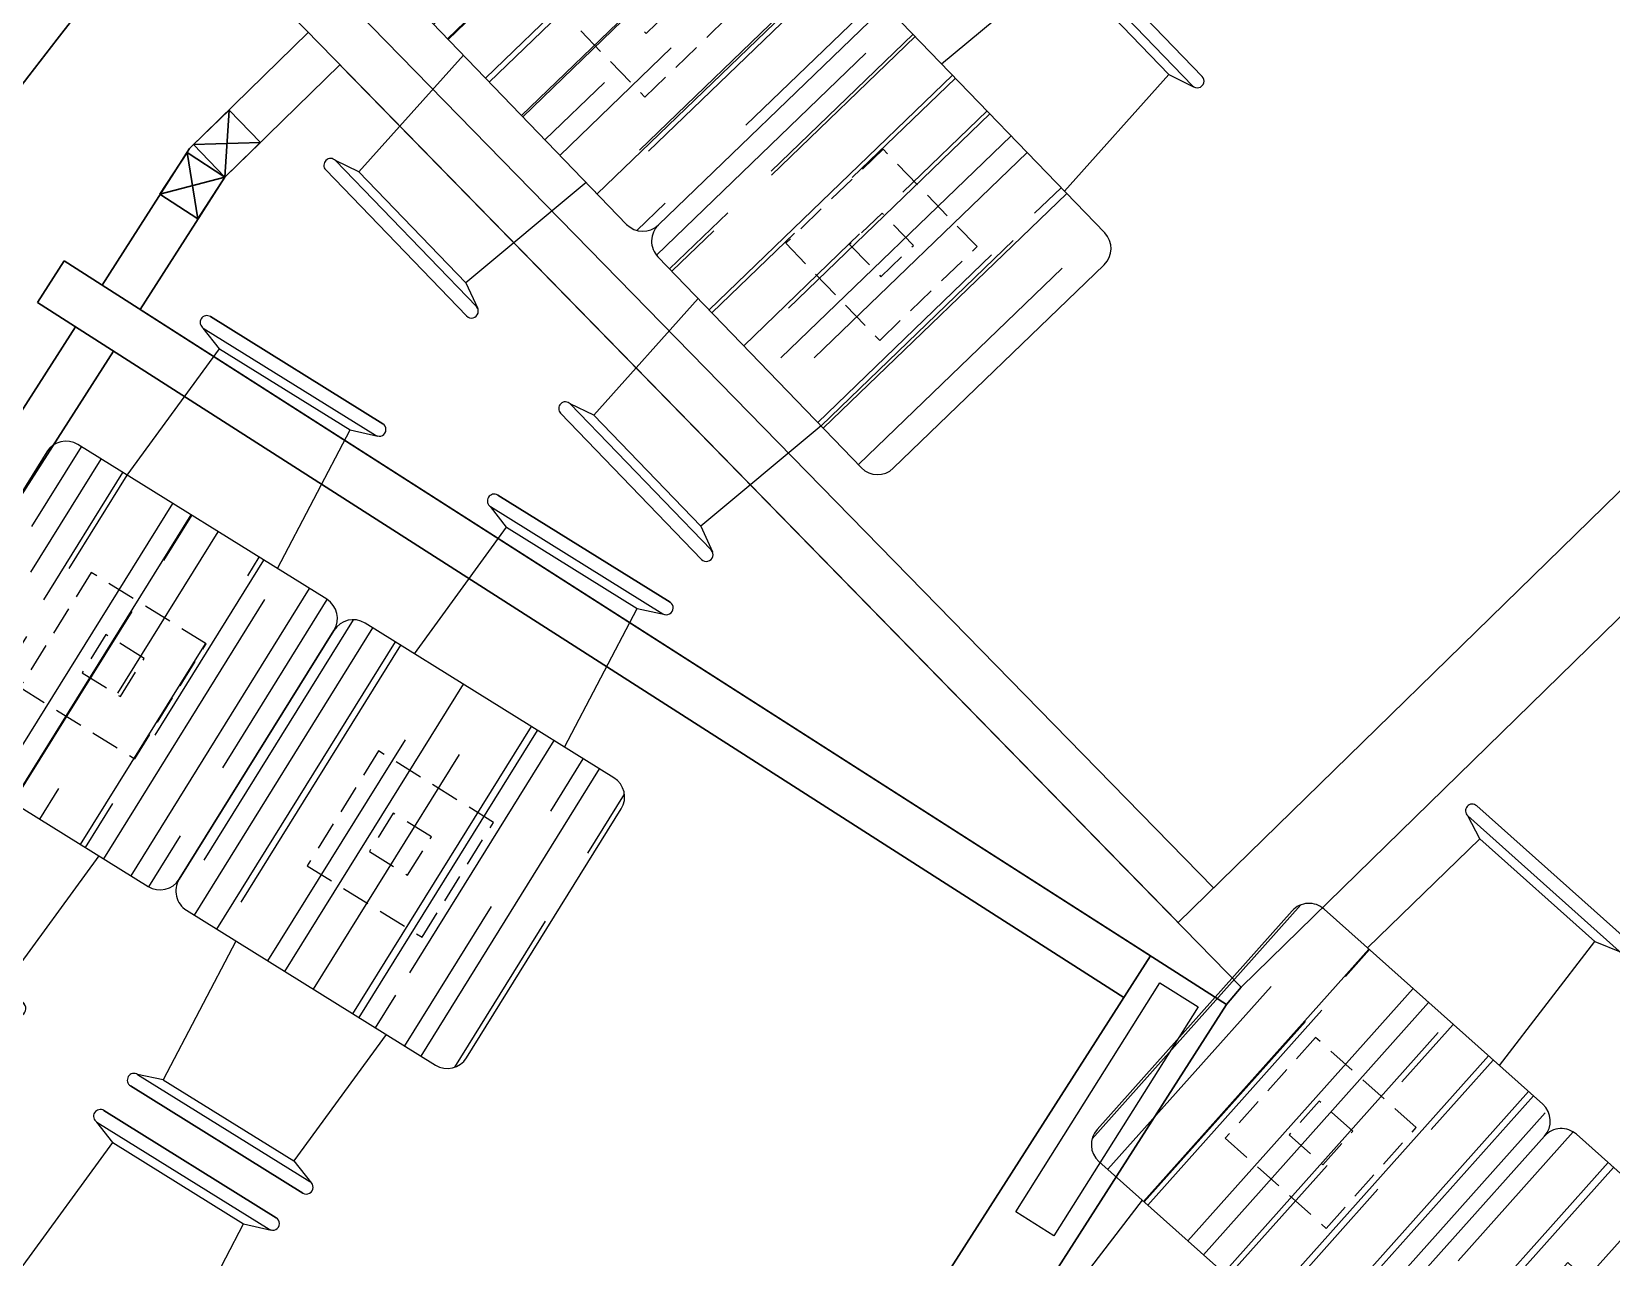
# Model space of a CAD drawing. Header units: millimetres. Extents: x 0 to 45949, y -31098 to 10954.
# Drawn here: x 33616.6 to 33967, y -6345.7 to -6073.8 of the extents above; entities that cross this region are included whole.
import ezdxf
from ezdxf import colors
from ezdxf.entities.mleader import LeaderData, LeaderLine
from ezdxf.enums import TextEntityAlignment as Align
from ezdxf.math import Vec2, Vec3

# ---------------------------------------------------------------- set-up
doc = ezdxf.new("R2010")
doc.units = ezdxf.units.MM
for name, pattern in [('ACAD_ISO02W100', [15, 12, -3]), ('FP-M3-B5-GF$0$FP-M3-B5-GF$0$HIDDEN', [9.524999999999995, 6.349999999999998, -3.174999999999998]), ('HIDDEN', [0.38, 0.25, -0.13])]:
    doc.linetypes.add(name, pattern=pattern)
for name, color, linetype in [('a-pergole-ölçü', 7, 'Continuous'), ('A_IZ_BETONARME', 252, 'HIDDEN'), ('TARAMA', 252, 'Continuous')]:
    doc.layers.add(name, color=color, linetype=linetype)
doc.layers.add('A_ALAN_BRUT', color=252, linetype='Continuous', lineweight=9)
doc.layers.add('MOBİLYA TEFRİŞ', color=35, linetype='Continuous', lineweight=15)
doc.styles.get("Standard").update_dxf_attribs({"font": 'arial.ttf'})

# ---------------------------------------------------------------- blocks, each defined once
blk = doc.blocks.new('xcvb')
at = {"layer": 'MOBİLYA TEFRİŞ', "linetype": 'Continuous'}
h = blk.add_hatch(dxfattribs=at)
h.set_pattern_fill('AR-RROOF', color=256, scale=0.7, angle=90)
h.set_pattern_definition([(90, (0, 0), (-17.77999999999999, 39.116), [266.7, -35.56, 88.89999999999999, -17.78]), (90, (-8.889999999999997, 23.6474), (-23.6474, -17.78), [53.34, -5.867399999999999, 106.68, -13.335]), (90, (-15.113, 8.89), (-11.91259999999999, 92.456), [142.24, -24.892, 71.11999999999999, -17.78])])
edge = h.paths.add_edge_path()
edge.add_arc((12122.84749945183, 1624.038697457756), 5, 180, 270)
edge.add_line((12122.84749945183, 1619.038697457756), (12187.84749945183, 1619.038697457756))
edge.add_arc((12187.84749945183, 1624.038697457756), 5, 270, 360)
edge.add_line((12192.84749945183, 1624.038697457756), (12192.84749945183, 1689.038697457756))
edge.add_arc((12187.84749945183, 1689.038697457756), 5, 0, 90)
edge.add_line((12187.84749945183, 1694.038697457756), (12122.84749945183, 1694.038697457756))
edge.add_arc((12122.84749945183, 1689.038697457756), 5, 90, 180)
edge.add_line((12117.84749945183, 1689.038697457756), (12117.84749945183, 1624.038697457756))
at = {"color": 252, "linetype": 'FP-M3-B5-GF$0$FP-M3-B5-GF$0$HIDDEN'}
for points in [[(12140.36154391376, 1641.538697457756), (12170.36154391376, 1641.538697457756), (12170.36154391376, 1671.538697457756), (12140.36154391376, 1671.538697457756)], [(12150.38027425037, 1651.548073594488), (12160.38027425037, 1651.548073594488), (12160.38027425037, 1661.548073594488), (12150.38027425037, 1661.548073594488)]]:
    blk.add_lwpolyline(points, close=True, dxfattribs=at)
at = {"layer": 'MOBİLYA TEFRİŞ'}
blk.add_lwpolyline([(12117.84749945183, 1624.038697457756, 0.414213562373095), (12122.84749945183, 1619.038697457756), (12187.84749945183, 1619.038697457756, 0.414213562373095), (12192.84749945183, 1624.038697457756), (12192.84749945183, 1689.038697457756, 0.414213562373095), (12187.84749945183, 1694.038697457756), (12122.84749945183, 1694.038697457756, 0.414213562373095), (12117.84749945183, 1689.038697457756)], format="xyb", close=True, dxfattribs=at)
blk = doc.blocks.new('MEŞE+GİYDİRME 75')
at = {"layer": 'MOBİLYA TEFRİŞ', "color": 252}
for p, q in [((19577.7277836683, 2823.686017501672), (19532.7277836683, 2823.686017501672)), ((19532.7277836683, 2823.686017501672), (19577.7277836683, 2823.686017501672)), ((19532.7277836683, 2820.686017501672), (19577.7277836683, 2820.686017501672)), ((19532.7277836683, 2820.686017501672), (19532.7277836683, 2820.686017501672)), ((19538.15904967556, 2818.686017501672), (19532.7277836683, 2820.686017501672)), ((19572.29651766103, 2818.686017501672), (19578.22540038054, 2820.770963577717)), ((19535.62097111194, 2784.051445854664), (19538.15904967556, 2818.686017501672)), ((19538.15904967556, 2818.686017501672), (19572.29651766103, 2818.686017501672)), ((19574.83459622466, 2784.051445854665), (19572.29651766103, 2818.686017501672)), ((19535.62097111194, 2709.051445854665), (19538.15904967556, 2674.416874207657)), ((19574.83459622466, 2709.051445854665), (19572.29651766103, 2674.416874207657)), ((19538.15904967556, 2674.416874207657), (19532.7277836683, 2672.416874207657)), ((19538.15904967556, 2674.416874207657), (19572.29651766103, 2674.416874207657)), ((19572.29651766103, 2674.416874207657), (19578.22540038054, 2672.331928131612)), ((19532.7277836683, 2672.416874207657), (19577.7277836683, 2672.416874207657)), ((19532.7277836683, 2672.416874207657), (19532.7277836683, 2672.416874207657)), ((19577.7277836683, 2669.416874207657), (19532.7277836683, 2669.416874207657)), ((19532.7277836683, 2669.416874207657), (19577.7277836683, 2669.416874207657))]:
    blk.add_line(p, q, dxfattribs=at)
for centre, start, end in [((19532.7277836683, 2822.186017501672), 90, 270), ((19577.7277836683, 2822.186017501672), 270, 90), ((19532.7277836683, 2670.916874207657), 90, 270), ((19577.7277836683, 2670.916874207657), 270, 90)]:
    blk.add_arc(centre, 1.5, start, end, dxfattribs=at)
at = {"color": 1, "linetype": 'ACAD_ISO02W100', "lineweight": 100}
blk.add_blockref('xcvb', (7399.88028421647, 1090.012748396909), dxfattribs=at)
blk = doc.blocks.new('_TagSlot')
at = {"color": 0, "linetype": 'ByBlock', "lineweight": -2, "transparency": 16777216}
for p, q in [((-4, 4), (4, 4)), ((-4, -4), (4, -4))]:
    blk.add_line(p, q, dxfattribs=at)
for centre, start, end in [((-4, 0), 90, 270), ((4, 0), 270, 90)]:
    blk.add_arc(centre, 4, start, end, dxfattribs=at)
at = {"layer": 'MOBİLYA TEFRİŞ', "color": 0, "transparency": 16777216}
blk.add_attdef('TAGNUMBER', text='', height=3, dxfattribs=at).set_placement((0, -1.5), align=Align.CENTER)
blk = doc.blocks.new('fdg')
at = {"layer": 'a-pergole-ölçü', "color": 1}
for p, q in [((30714.28913949756, -11819.49125149122, 0.7000000216066834), (30714.28913949756, -11829.49125149123, 0.7000000216066834)), ((30725.28913949755, -11819.49125149122, 0.7000000216066834), (30714.28913949756, -11819.49125149122, 0.7000000216066834)), ((30725.28913949755, -11819.49125149122, 0.7000000216066834), (30714.28913949756, -11829.49125149123, 0.7000000216066834)), ((30714.28913949756, -11819.49125149122, 0.7000000216066834), (30725.28913949756, -11829.49125149122, 0.7000000216066834)), ((30725.28913949756, -11829.49125149122, 0.7000000216066834), (30725.28913949755, -11819.49125149122, 0.7000000216066834)), ((30714.28913949756, -11829.49125149123, 0.7000000216066834), (30725.28913949756, -11829.49125149122, 0.7000000216066834))]:
    blk.add_line(p, q, dxfattribs=at)
blk = doc.blocks.new('defgbh')
at = {"layer": 'MOBİLYA TEFRİŞ'}
ml = blk.add_multileader_block('Standard', dxfattribs=at)
ml.set_content('_TagSlot', color=30, scale=1.5)
ml.set_attribute('TAGNUMBER', 'MH-20', width=0)
ml.set_leader_properties()
ml.build(insert=Vec2(0, 0))
ml.multileader.update_dxf_attribs({"leader_type": 0})
ctx = ml.context
ctx.base_point, ctx.plane_origin = Vec3(22484.11334566828, 4116.360959247737), Vec3(22496.11334566828, 4116.360959247737)
notes = []
notes.append((ctx, [(0, (0, 0, 0), (0, 0), (1, 0), 1, [])]))
ctx.block.insert = Vec3(22496.11334566828, 4116.360959247737)
for ctx, leaders in notes:
    for number, flags, end, landing, length, lines in leaders:
        leader = LeaderData()
        leader.index, (leader.has_last_leader_line, leader.has_dogleg_vector, leader.attachment_direction) = number, flags
        leader.last_leader_point, leader.dogleg_vector, leader.dogleg_length = Vec3(end), Vec3(landing), length
        for number, points, colour, breaks in lines:
            line = LeaderLine()
            line.index, line.vertices, line.color, line.breaks = number, Vec3.list(points), colors.encode_raw_color(colour), breaks
            leader.lines.append(line)
        ctx.leaders.append(leader)

msp = doc.modelspace()

# ---------------------------------------------------------------- linework, layer by layer
at = {"color": 114, "linetype": 'Continuous', "true_color": 0x139b48}
for p, q in [((33678.86515778422, -6059.196308248322, 0.7000000216066834), (33878.73258692068, -6263.766615894356, 0.7000000216066834)), ((33670.99706902861, -6066.883517061267, 0.7000000216066834), (33870.86449816506, -6271.453824707287, 0.7000000216066834)), ((33617.92471265956, -6133.935888800208, 0.7000000216066834), (33623.85280988523, -6124.669947764172, 0.7000000216066834)), ((33623.85280988523, -6124.669947764176, 0.7000000216066834), (33864.76727682204, -6278.800475630911, 0.7000000216066834)), ((33617.92471265957, -6133.935888800212, 0.7000000216066834), (33858.8391795964, -6288.066416666947, 0.7000000216066834)), ((33476.52911098959, -6373.500668825085, 0.7000000216066834), (33626.34829541959, -6139.325068096243, 0.7000000216066834)), ((33484.95269374961, -6378.889848121122, 0.7000000216066834), (33634.77187817961, -6144.714247392278, 0.7000000216066834))]:
    msp.add_line(p, q, dxfattribs=at)
at = {"color": 6, "linetype": 'Continuous'}
for p, q in [((33870.86449816504, -6271.45382470732, 0.7000000216066834), (34085.44873695466, -6061.802675263518, 0.7000000216066834)), ((33884.84124146134, -6285.75944062662, 0.7000000216066834), (34099.42548025085, -6076.108291182818, 0.7000000216066834)), ((33703.09189794085, -6531.507958431919, 0.7000000216066834), (33864.76727682204, -6278.800475630918, 0.7000000216066834)), ((33719.93906346094, -6542.28631702402, 0.7000000216066834), (33881.61444234214, -6289.578834223021, 0.7000000216066834))]:
    msp.add_line(p, q, dxfattribs=at)
at = {"color": 251, "true_color": 0x636466}
msp.add_arc((35246.277550828, -7334.540587023537, 1.113949565478833e-06), 2054.862434885891, 118.4397890390319, 155.1374494297796, dxfattribs=at)
at = {"layer": 'a-pergole-ölçü', "color": 114, "true_color": 0x139b48}
for p in [(33677.98544067674, -6074.036325020914, 0.7000000216066834), (33632.27639264514, -6130.059127060218, 0.7000000216066834)]:
    msp.add_line(p, (33651.66839051875, -6099.748371006715, 0.7000000216066834), dxfattribs=at)
at = {"layer": 'A_ALAN_BRUT', "color": 3}
msp.add_lwpolyline([(33834.88573061609, -6335.603733452392), (33866.84827721765, -6284.825828663537), (33875.31126134911, -6290.152919763828), (33843.3487147476, -6340.930824552657)], close=True, dxfattribs=at)
at = {"layer": 'A_IZ_BETONARME'}
for points in [[(33102.71569381921, -7580.228758265202, -0.2773215266501558), (33839.69977109823, -5644.300862246624)], [(33212.5123314313, -7574.411815693065, -0.01565404014319032), (33206.71642795307, -7535.826379246673, -0.0063783925950166), (33183.24368053561, -7313.168636133732, -0.0348096743846583), (33181.22371666871, -7224.139661029583, 0.0049894403676385), (33186.33496444572, -7085.789562369782, -0.0345797718280849), (33223.6894081569, -6825.829090409863, -0.0291171484870425), (33282.70954949937, -6612.628298836533, -0.011385228898706), (33312.47710168613, -6531.345563390421, -0.0211883707494186), (33377.58421001758, -6384.049069131854, -0.0211883707482097), (33454.92478068848, -6242.791754615349, -0.0062923793056275), (33480.17270047849, -6202.150386363011, -0.0433443740937254), (33680.59751464579, -5941.280984869061, -0.0433443740958225), (33922.9960159171, -5718.871638502131, -0.0131245003170965), (33961.36320758041, -5690.924726988955), (33961.36320758041, -5674.3008622463), (33850.11990774306, -5674.300862246329, 0.2764259505361652), (33132.91044572739, -7578.629063213972, 0.2764259505361652)]]:
    msp.add_lwpolyline(points, format="xyb", dxfattribs=at)
at = {"layer": 'TARAMA', "color": 3, "elevation": 0.7000000216066834}
msp.add_lwpolyline([(33884.84124146134, -6285.759440626616), (33881.61444234214, -6289.578834223017), (33640.69997540521, -6135.448306356209), (33659.47527595295, -6106.101482040141), (33684.97381232487, -6081.189132980571)], close=True, dxfattribs=at)

# ---------------------------------------------------------------- block references
at = {"color": 253}
for p, rotation in [((16656.29399352914, 8242.603765456637), 309.9530933489498), ((13998.59371835212, 4361.113138114066), 321.3153757973455)]:
    msp.add_blockref('defgbh', p, dxfattribs=dict(at, rotation=rotation))
at = {"layer": 'a-pergole-ölçü', "color": 1}
for p, rotation in [((3348.009542683252, -18932.61565053507), 43.99999999999989), ((7004.237302065016, -25431.69447502009), 56.99999999999991)]:
    msp.add_blockref('fdg', p, dxfattribs=dict(at, rotation=rotation))
at = {"layer": 'MOBİLYA TEFRİŞ'}
for p, rotation in [((18198.93998065808, 6099.266201147963, 0.7000000216067116), 313.9724240961802), ((18251.01338656134, 6045.290647443811, 0.7000000216067116), 313.9724240961802), ((15576.28448561506, 1775.861414320814, 0.7000000216066834), 328.1370876494129), ((15639.98300326783, 1736.269763068625, 0.7000000216066834), 328.1370876494129), ((17485.46811445195, 4656.038746824037), 318.2439723108818), ((15488.95897471578, 1639.366852215204, 0.7000000216066833), 328.1370876494129), ((17541.41716331285, 4606.091735586169), 318.2439723108818), ((15552.65749236855, 1599.775200963015, 0.7000000216066833), 328.1370876494129)]:
    msp.add_blockref('MEŞE+GİYDİRME 75', p, dxfattribs=dict(at, rotation=rotation))

# ---------------------------------------------------------------- leaders
ml = msp.add_multileader_block('Standard', dxfattribs=at)
ml.set_content('_TagSlot', color=30, scale=1.5)
ml.set_attribute('TAGNUMBER', 'MH-20', width=0)
ml.set_leader_properties()
ml.build(insert=Vec2(0, 0))
ml.multileader.update_dxf_attribs({"leader_type": 0})
ctx = ml.context
ctx.base_point, ctx.plane_origin, ctx.plane_x_axis, ctx.plane_y_axis = Vec3(34452.98941638658, -6732.544332530284), Vec3(34464.98941440872, -6732.537442791883), Vec3(0.9999998351788226, 0.0005741448666616021), Vec3(-0.0005741448666616021, 0.9999998351788226)
notes = []
notes.append((ctx, [(0, (0, 0, 0), (0, 0), (1, 0), 1, [])]))
ctx.block.insert, ctx.block.rotation = Vec3(34464.98941440872, -6732.537442791883), 0.0005741448982053485
ml = msp.add_multileader_block('Standard', dxfattribs=at)
ml.set_content('_TagSlot', color=30, scale=1.5)
ml.set_attribute('TAGNUMBER', 'MH-20', width=0)
ml.set_leader_properties()
ml.build(insert=Vec2(0, 0))
ml.multileader.update_dxf_attribs({"leader_type": 0})
ctx = ml.context
ctx.base_point, ctx.plane_origin, ctx.plane_x_axis, ctx.plane_y_axis = Vec3(34267.58526592063, -6734.977642696402), Vec3(34279.58526394277, -6734.970752958001), Vec3(0.9999998351788226, 0.0005741448666616021), Vec3(-0.0005741448666616021, 0.9999998351788226)
notes.append((ctx, [(0, (0, 0, 0), (0, 0), (1, 0), 1, [])]))
ctx.block.insert, ctx.block.rotation = Vec3(34279.58526394277, -6734.970752958001), 0.0005741448982053485
ml = msp.add_multileader_block('Standard', dxfattribs=at)
ml.set_content('_TagSlot', color=30, scale=1.5)
ml.set_attribute('TAGNUMBER', 'MH-20', width=0)
ml.set_leader_properties()
ml.build(insert=Vec2(0, 0))
ml.multileader.update_dxf_attribs({"leader_type": 0})
ctx = ml.context
ctx.base_point, ctx.plane_origin, ctx.plane_x_axis, ctx.plane_y_axis = Vec3(34458.83149403713, -6943.861607714069), Vec3(34470.83149205927, -6943.854717975668), Vec3(0.9999998351788224, 0.000574144866661602), Vec3(-0.000574144866661602, 0.9999998351788224)
notes.append((ctx, [(0, (0, 0, 0), (0, 0), (1, 0), 1, [])]))
ctx.block.insert, ctx.block.rotation = Vec3(34470.83149205927, -6943.854717975668), 0.0005741448982053485
ml = msp.add_multileader_block('Standard', dxfattribs=at)
ml.set_content('_TagSlot', color=30, scale=1.5)
ml.set_attribute('TAGNUMBER', 'MH-20', width=0)
ml.set_leader_properties()
ml.build(insert=Vec2(0, 0))
ml.multileader.update_dxf_attribs({"leader_type": 0})
ctx = ml.context
ctx.base_point, ctx.plane_origin, ctx.plane_x_axis, ctx.plane_y_axis = Vec3(34273.42734357118, -6946.294917880186), Vec3(34285.42734159332, -6946.288028141786), Vec3(0.9999998351788224, 0.000574144866661602), Vec3(-0.000574144866661602, 0.9999998351788224)
notes.append((ctx, [(0, (0, 0, 0), (0, 0), (1, 0), 1, [])]))
ctx.block.insert, ctx.block.rotation = Vec3(34285.42734159332, -6946.288028141786), 0.0005741448982053485
ml = msp.add_multileader_block('Standard', dxfattribs=at)
ml.set_content('_TagSlot', color=30, scale=1.5)
ml.set_attribute('TAGNUMBER', 'MH-20', width=0)
ml.set_leader_properties()
ml.build(insert=Vec2(0, 0))
ml.multileader.update_dxf_attribs({"leader_type": 0})
ctx = ml.context
ctx.base_point, ctx.plane_origin, ctx.plane_x_axis, ctx.plane_y_axis = Vec3(34582.00917735377, -7275.721748677264), Vec3(34594.00917537591, -7275.714858938863), Vec3(0.9999998351788226, 0.0005741448666616021), Vec3(-0.0005741448666616021, 0.9999998351788226)
notes.append((ctx, [(0, (0, 0, 0), (0, 0), (1, 0), 1, [])]))
ctx.block.insert, ctx.block.rotation = Vec3(34594.00917537591, -7275.714858938863), 0.0005741448982053485
ml = msp.add_multileader_block('Standard', dxfattribs=at)
ml.set_content('_TagSlot', color=30, scale=1.5)
ml.set_attribute('TAGNUMBER', 'MH-20', width=0)
ml.set_leader_properties()
ml.build(insert=Vec2(0, 0))
ml.multileader.update_dxf_attribs({"leader_type": 0})
ctx = ml.context
ctx.base_point, ctx.plane_origin, ctx.plane_x_axis, ctx.plane_y_axis = Vec3(34396.60502688782, -7278.155058843382), Vec3(34408.60502490996, -7278.148169104981), Vec3(0.9999998351788226, 0.0005741448666616021), Vec3(-0.0005741448666616021, 0.9999998351788226)
notes.append((ctx, [(0, (0, 0, 0), (0, 0), (1, 0), 1, [])]))
ctx.block.insert, ctx.block.rotation = Vec3(34408.60502490996, -7278.148169104981), 0.0005741448982053485
for ctx, leaders in notes:
    for number, flags, end, landing, length, lines in leaders:
        leader = LeaderData()
        leader.index, (leader.has_last_leader_line, leader.has_dogleg_vector, leader.attachment_direction) = number, flags
        leader.last_leader_point, leader.dogleg_vector, leader.dogleg_length = Vec3(end), Vec3(landing), length
        for number, points, colour, breaks in lines:
            line = LeaderLine()
            line.index, line.vertices, line.color, line.breaks = number, Vec3.list(points), colors.encode_raw_color(colour), breaks
            leader.lines.append(line)
        ctx.leaders.append(leader)

doc.saveas('drawing.dxf')
